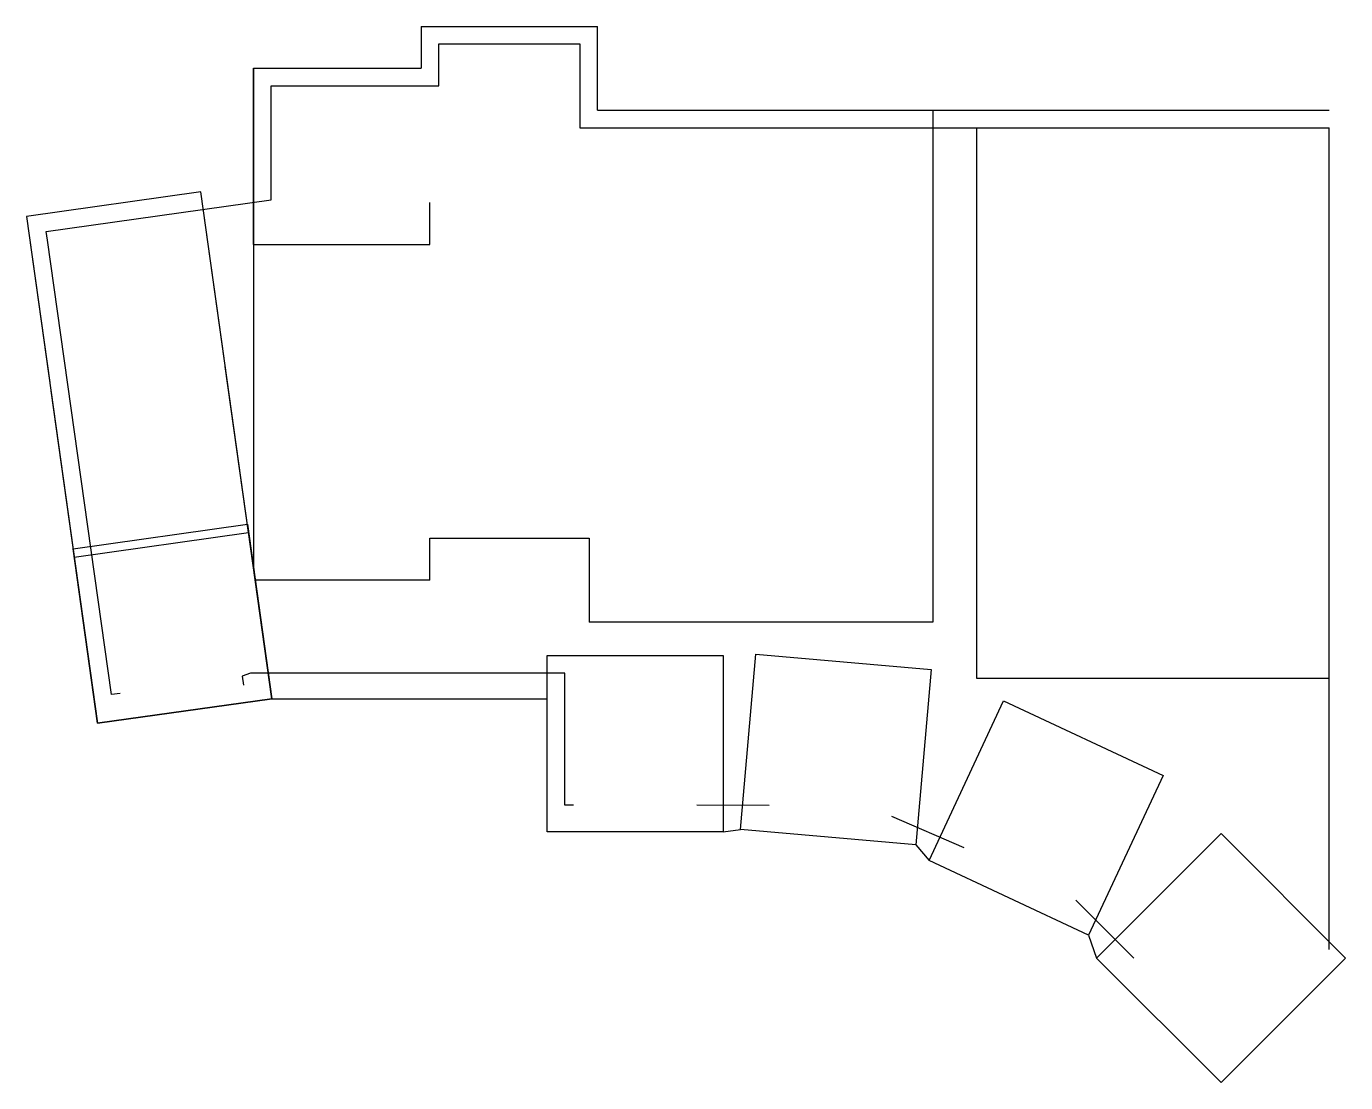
# Model space of a CAD drawing. Header units: millimetres. Extents: x -146 to 4, y -14 to 106.
import ezdxf

# ---------------------------------------------------------------- set-up
doc = ezdxf.new("R2010")
doc.units = ezdxf.units.MM
doc.layers.get('0').update_dxf_attribs({"linetype": 'CONTINUOUS'})

msp = doc.modelspace()

# ---------------------------------------------------------------- linework, layer by layer
for p, q in [((-100.72, 105.78), (-100.72, 101.02)), ((-100.72, 105.78), (-80.72, 105.78)), ((-80.72, 96.25), (-80.72, 105.78)), ((-98.72, 99.02), (-98.72, 103.78)), ((-98.72, 103.78), (-82.72, 103.78)), ((-82.72, 103.78), (-82.72, 94.25)), ((-119.77, 101.02), (-100.72, 101.02)), ((-117.76, 86.08), (-117.76, 99.02)), ((-117.76, 99.02), (-98.72, 99.02)), ((-80.72, 96.25), (-42.62, 96.25)), ((-42.62, 96.25), (-42.62, 38.15)), ((-42.62, 96.25), (2.38, 96.25)), ((-82.72, 94.25), (2.38, 94.25)), ((-82.72, 94.25), (2.38, 94.25)), ((-37.62, 31.75), (-37.62, 94.25)), ((2.38, 31.75), (2.38, 94.25)), ((2.38, 31.75), (2.38, 94.25)), ((-125.76, 86.98), (-145.57, 84.19)), ((-123.11, 68.11), (-125.76, 86.98)), ((-143.31, 82.49), (-117.76, 86.08)), ((-99.77, 81.02), (-99.77, 85.78)), ((-145.57, 84.19), (-142.92, 65.33)), ((-143.17, 81.5), (-143.31, 82.49)), ((-135.92, 29.91), (-143.17, 81.5)), ((-119.77, 81.02), (-99.77, 81.02)), ((-119.77, 81.02), (-119.77, 44.5)), ((-120.33, 48.31), (-122.98, 67.17)), ((-142.79, 64.39), (-140.14, 45.52)), ((-140.14, 45.52), (-120.33, 48.31)), ((-99.77, 42.92), (-99.77, 47.68)), ((-99.77, 47.68), (-81.67, 47.68)), ((-81.67, 47.68), (-81.67, 38.15)), ((-119.77, 44.5), (-119.77, 44.32)), ((-99.77, 42.92), (-119.57, 42.92)), ((-42.62, 38.15), (-81.67, 38.15)), ((-120.12, 32.34), (-121.07, 31.99)), ((-121.07, 31.99), (-120.93, 31)), ((-84.43, 32.34), (-120.12, 32.34)), ((-84.43, 17.34), (-84.43, 32.34)), ((2.38, 31.75), (-37.62, 31.75)), ((2.38, 0.97), (2.38, 31.75)), ((-134.93, 30.05), (-135.92, 29.91)), ((-117.68, 29.44), (-86.43, 29.44)), ((-83.43, 17.34), (-84.43, 17.34)), ((-61.23, 17.31), (-69.43, 17.34)), ((-39.07, 12.51), (-47.28, 16.09)), ((-66.43, 14.34), (-64.48, 14.59)), ((-44.56, 12.84), (-43.06, 11.06)), ((-26.39, 6.59), (-19.8, 0)), ((-24.94, 2.61), (-24.04, 0))]:
    msp.add_line(p, q)
for points in [[(-119.77, 101.02), (-119.77, 81.02)], [(-140.27, 46.46), (-120.46, 49.25), (-117.68, 29.44), (-125.76, 86.98), (-145.57, 84.19), (-137.48, 26.66)], [(-62.74, 34.51), (-42.81, 32.77), (-44.56, 12.84), (-64.48, 14.59)], [(-86.43, 34.34), (-66.43, 34.34), (-66.43, 14.34), (-86.43, 14.34)], [(-66.43, 34.34), (-66.43, 14.34), (-86.43, 14.34), (-86.43, 34.34)], [(-137.48, 26.66), (-117.68, 29.44)], [(-43.06, 11.06), (-34.61, 29.19), (-16.48, 20.73), (-24.94, 2.61)], [(-9.9, -14.14), (-24.04, 0), (-9.9, 14.14), (4.24, 0)]]:
    msp.add_lwpolyline(points, close=True)

doc.saveas('drawing.dxf')
